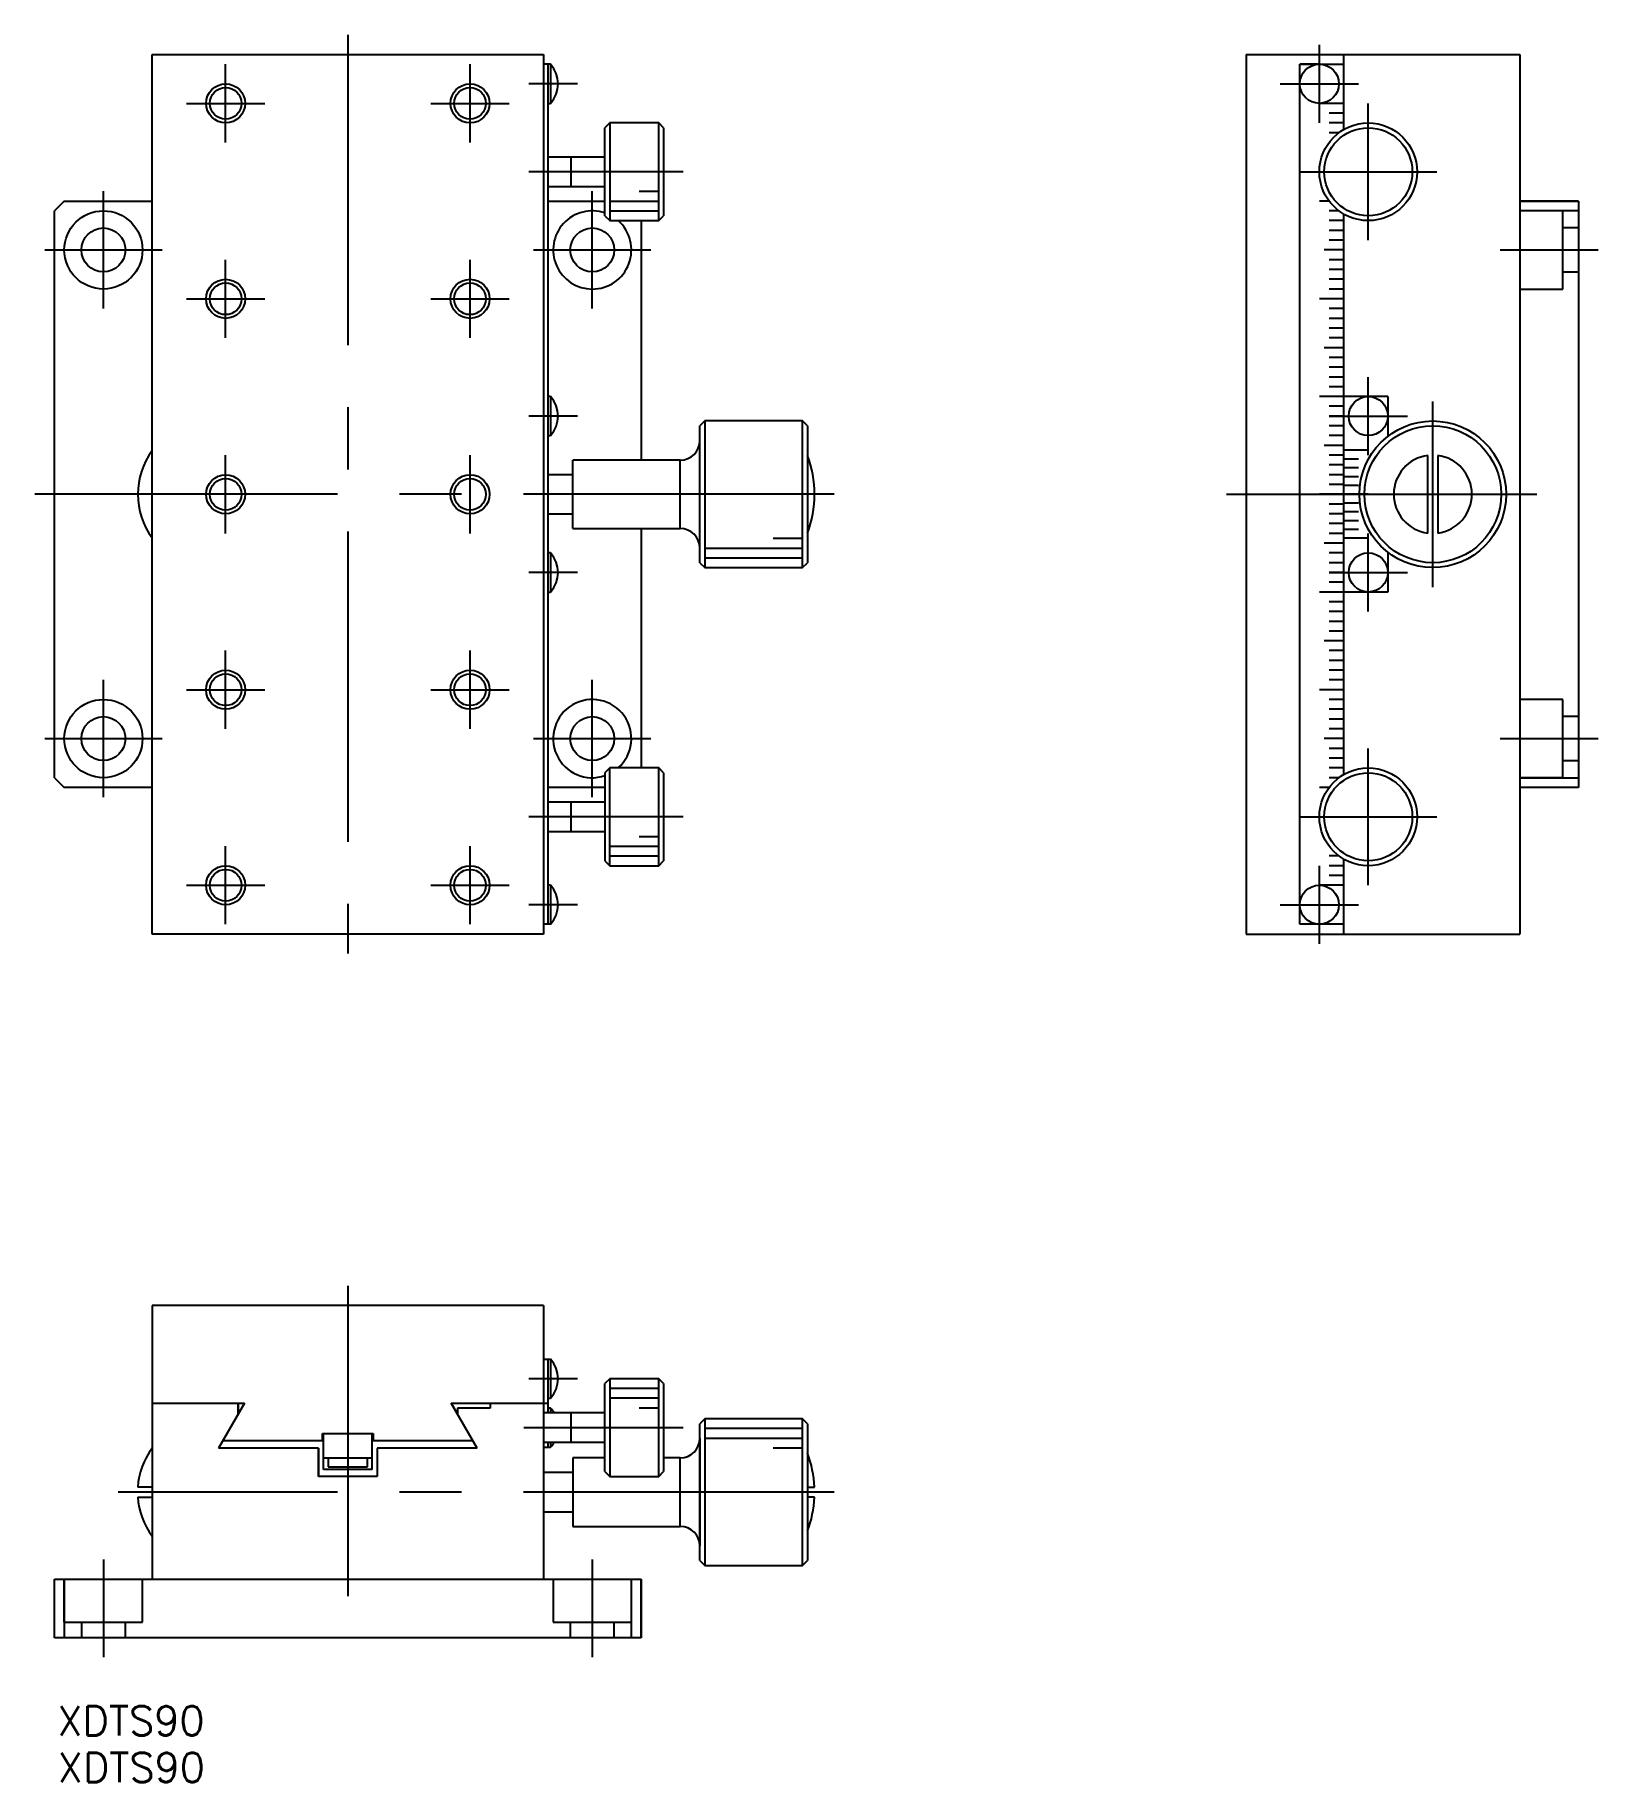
# Model space of a CAD drawing. Extents: x -2 to 158, y -132 to 47.
import ezdxf

# ---------------------------------------------------------------- set-up
doc = ezdxf.new("R2010")
doc.units = 0
doc.linetypes.add('CENTER', pattern=[50.8, 31.75, -6.35, 6.35, -6.35])
doc.linetypes.add('DASHED', pattern=[19.05, 12.7, -6.35])
doc.layers.get('0').update_dxf_attribs({"linetype": 'CONTINUOUS'})
doc.layers.add('CENTER', color=1, linetype='CENTER')
doc.styles.get("Standard").update_dxf_attribs({"font": 'txt.shx', "height": 3, "bigfont": 'bigfont.shx'})

# ---------------------------------------------------------------- blocks, each defined once
blk = doc.blocks.new('*U30')
at = {"color": 7, "linetype": 'CONTINUOUS'}
blk.add_text('XDTS90', height=3, dxfattribs=at).set_placement((0.34, -131.76))
blk = doc.blocks.new('*U31')
at = {"color": 7, "linetype": 'CONTINUOUS'}
blk.add_text('XDTS90', height=3, dxfattribs=at).set_placement((0.3, -126.99))

msp = doc.modelspace()

# ---------------------------------------------------------------- linework, layer by layer
at = {"color": 7, "linetype": 'CONTINUOUS'}
for p, q in [((10, -45), (10, 45)), ((10, 45), (50, 45)), ((50, 45), (50, -45)), ((121.864407, 45), (121.864407, -45)), ((121.864407, 45), (149.864407, 45)), ((131.864407, 37.330127), (131.864407, 45)), ((149.864407, 45), (149.864407, -45)), ((50.736, 44.000076), (50, 44.000076)), ((50.5, -44), (50.5, 44.000076)), ((50.736, 44.000076), (50.736, 39.999924)), ((127.364407, -44), (127.364407, 44)), ((129.346971, 44), (127.364407, 44)), ((127.364407, 44), (131.864407, 44)), ((50.5, 39.999924), (50.736, 39.999924)), ((131.864407, 40), (129.364407, 40)), ((56.8, 38), (56.3, 37.5)), ((61.8, 38), (56.8, 38)), ((56.8, 38), (56.8, 28)), ((61.8, 28), (61.8, 38)), ((62.3, 37.5), (61.8, 38)), ((131.864407, 39), (130.364407, 39)), ((131.864407, 38), (130.364407, 38)), ((56.3, 28.5), (56.3, 37.5)), ((62.3, 37.5), (62.3, 28.5)), ((131.366725, 37), (130.364407, 37)), ((56.3, 34.5), (50.5, 34.5)), ((52.805, 34.5), (52.8, 34.5)), ((52.805, 34.5), (52.805, 31.5)), ((50.5, 31.5), (56.3, 31.5)), ((52.8, 31.5), (52.805, 31.5)), ((59.8, 31), (61.8, 31)), ((1, 30), (0, 29)), ((0, -29), (0, 29)), ((1, 30), (10, 30)), ((50.5, 30), (56.3, 30)), ((56.8, 30), (61.8, 30)), ((56.8, 29), (61.8, 29)), ((130.364407, 30), (129.364407, 30)), ((131.366725, 29), (130.364407, 29)), ((131.864407, -28.669873), (131.864407, 28.669873)), ((155.864407, 30), (149.864407, 30)), ((149.864407, 30), (155.864407, 30)), ((155.864407, 29), (149.864407, 29)), ((155.864407, 30), (155.864407, -30)), ((56.3, 28.5), (56.8, 28)), ((56.8, 28), (61.8, 28)), ((60, 28), (60, 3.5)), ((61.8, 28), (62.3, 28.5)), ((131.864407, 28), (130.364407, 28)), ((131.864407, 27), (130.364407, 27)), ((131.864407, 26), (130.364407, 26)), ((131.864407, 25), (129.864407, 25)), ((131.864407, 24), (130.364407, 24)), ((131.864407, 23), (130.364407, 23)), ((131.864407, 22), (130.364407, 22)), ((131.864407, 20), (129.364407, 20)), ((131.864407, 21), (130.364407, 21)), ((131.864407, 19), (130.364407, 19)), ((131.864407, 18), (130.364407, 18)), ((131.864407, 17), (130.364407, 17)), ((131.864407, 15), (129.864407, 15)), ((131.864407, 16), (130.364407, 16)), ((131.864407, 14), (130.364407, 14)), ((131.864407, 13), (130.364407, 13)), ((131.864407, 12), (130.364407, 12)), ((131.864407, 11), (130.364407, 11)), ((50.736, 10.000076), (50.5, 10.000076)), ((50.736, 10.000076), (50.736, 5.999924)), ((136.364407, 10), (129.364407, 10)), ((131.864407, 9), (130.364407, 9)), ((136.364407, 10), (136.364407, 5.923681)), ((66.5, 7.5), (66, 7)), ((76.5, 7.5), (66.5, 7.5)), ((66.5, 7.5), (66.5, -7.5)), ((76.5, -7.5), (76.5, 7.5)), ((77, 7), (76.5, 7.5)), ((131.864407, 8), (130.364407, 8)), ((50.5, 5.999924), (50.736, 5.999924)), ((66, -7), (66, 7)), ((77, 7), (77, -7)), ((131.864407, 7), (130.364407, 7)), ((131.864407, 6), (130.364407, 6)), ((131.864407, 5), (129.864407, 5)), ((131.864407, 4), (130.364407, 4)), ((134.364407, 4.5), (131.864407, 4.5)), ((133.364407, 3.6), (131.864407, 3.6)), ((140.464407, -3.968627), (140.464407, 3.968627)), ((141.464407, 3.968627), (141.464407, -3.968627)), ((53, 2), (50.5, 2)), ((64, 3.5), (53, 3.5)), ((53, -3.5), (53, 3.5)), ((64, -3.5), (64, 3.5)), ((131.864407, 3), (130.364407, 3)), ((131.864407, 2), (130.364407, 2)), ((133.364407, 2.7), (131.864407, 2.7)), ((133.364407, 1.8), (131.864407, 1.8)), ((134.364407, 0), (129.364407, 0)), ((131.864407, 1), (130.364407, 1)), ((133.364407, 0.9), (131.864407, 0.9)), ((131.864407, -1), (130.364407, -1)), ((133.364407, -0.9), (131.864407, -0.9)), ((50.5, -2), (53, -2)), ((53, -3.5), (64, -3.5)), ((60, -3.5), (60, -28)), ((131.864407, -2), (130.364407, -2)), ((131.864407, -3), (130.364407, -3)), ((133.364407, -1.8), (131.864407, -1.8)), ((133.364407, -2.7), (131.864407, -2.7)), ((73.5, -4.5), (76.5, -4.5)), ((131.864407, -5), (129.864407, -5)), ((131.864407, -4), (130.364407, -4)), ((133.364407, -3.6), (131.864407, -3.6)), ((134.364407, -4.5), (131.864407, -4.5)), ((50.736, -5.999924), (50.5, -5.999924)), ((50.736, -5.999924), (50.736, -10.000076)), ((66, -7), (66.5, -7.5)), ((66.5, -5.5), (76.5, -5.5)), ((66.5, -6.5), (76.5, -6.5)), ((76.5, -7.5), (77, -7)), ((131.864407, -6), (130.364407, -6)), ((131.864407, -7), (130.364407, -7)), ((136.364407, -5.923681), (136.364407, -10)), ((66.5, -7.5), (76.5, -7.5)), ((131.864407, -8), (130.364407, -8)), ((50.5, -10.000076), (50.736, -10.000076)), ((136.364407, -10), (129.364407, -10)), ((131.864407, -9), (130.364407, -9)), ((131.864407, -11), (130.364407, -11)), ((131.864407, -12), (130.364407, -12)), ((131.864407, -13), (130.364407, -13)), ((131.864407, -14), (130.364407, -14)), ((131.864407, -15), (129.864407, -15)), ((131.864407, -16), (130.364407, -16)), ((131.864407, -17), (130.364407, -17)), ((131.864407, -18), (130.364407, -18)), ((131.864407, -19), (130.364407, -19)), ((131.864407, -20), (129.364407, -20)), ((131.864407, -21), (130.364407, -21)), ((131.864407, -22), (130.364407, -22)), ((131.864407, -23), (130.364407, -23)), ((131.864407, -25), (129.864407, -25)), ((131.864407, -24), (130.364407, -24)), ((131.864407, -26), (130.364407, -26)), ((56.8, -28), (56.3, -28.5)), ((56.3, -28.5), (56.3, -37.5)), ((61.8, -28), (56.8, -28)), ((56.8, -38), (56.8, -28)), ((61.8, -38), (61.8, -28)), ((62.3, -28.5), (61.8, -28)), ((62.3, -28.5), (62.3, -37.5)), ((131.864407, -27), (130.364407, -27)), ((131.864407, -28), (130.364407, -28)), ((0, -29), (1, -30)), ((10, -30), (1, -30)), ((56.3, -30), (50.5, -30)), ((130.364407, -30), (129.364407, -30)), ((131.366725, -29), (130.364407, -29)), ((149.864407, -29), (155.864407, -29)), ((155.864407, -30), (149.864407, -30)), ((56.3, -31.5), (50.5, -31.5)), ((52.8, -31.5), (52.8, -34.5)), ((50.5, -34.5), (56.3, -34.5)), ((59.8, -35), (61.8, -35)), ((56.3, -37.5), (56.8, -38)), ((56.8, -36), (61.8, -36)), ((56.8, -37), (61.8, -37)), ((61.8, -38), (62.3, -37.5)), ((131.366725, -37), (130.364407, -37)), ((131.864407, -45), (131.864407, -37.330127)), ((56.8, -38), (61.8, -38)), ((131.864407, -38), (130.364407, -38)), ((131.864407, -39), (130.364407, -39)), ((50.736, -39.999924), (50.5, -39.999924)), ((50.736, -39.999924), (50.736, -44.000076)), ((131.864407, -40), (129.364407, -40)), ((50.736, -44.000076), (50, -44.000076)), ((131.864407, -44), (127.364407, -44)), ((50, -45), (10, -45)), ((121.864407, -45), (149.864407, -45)), ((50, -83), (10, -83)), ((10, -83), (10, -111)), ((50, -83), (50, -111)), ((50, -88.5), (50.736, -88.5)), ((50.5, -94), (50.5, -88.5)), ((50.736, -88.499924), (50.736, -92.500076)), ((56.8, -90.5), (56.3, -91)), ((56.3, -100), (56.3, -91)), ((56.8, -90.5), (56.8, -100.5)), ((61.8, -90.5), (56.8, -90.5)), ((61.8, -100.5), (61.8, -90.5)), ((62.3, -91), (61.8, -90.5)), ((62.3, -91), (62.3, -100)), ((62.3, -91), (62.3, -100)), ((50.5, -92.500076), (50.736, -92.500076)), ((61.8, -91.5), (56.8, -91.5)), ((61.8, -92.5), (56.8, -92.5)), ((10, -93), (19.444486, -93)), ((19.444486, -93), (16.788676, -97.6)), ((18.8, -93), (18.8, -94.116283)), ((18.8, -94.116283), (18.8, -93)), ((40.555513, -93), (50.5, -93)), ((40.555513, -93), (41.2, -94.116283)), ((43.211325, -97.6), (40.555513, -93)), ((44.561, -93.5), (41.2, -93.5)), ((41.2, -93.5), (41.2, -94.116283)), ((44.561, -93), (44.561, -93.5)), ((56.3, -94), (50, -94)), ((50.736, -93.499924), (50.5, -93.499924)), ((50.736, -93.499924), (50.736, -94)), ((52.8, -94), (52.805, -97)), ((61.8, -93.5), (59.8, -93.5)), ((66.5, -94.6), (66, -95.1)), ((66.5, -94.6), (66.5, -109.6)), ((76.5, -94.6), (66.5, -94.6)), ((76.5, -109.6), (76.5, -94.6)), ((77, -95.1), (76.5, -94.6)), ((27.4, -96.1), (32.6, -96.1)), ((27.4, -96.1), (27.4, -96.8)), ((27.4, -96.8), (27.4, -96.1)), ((27.5, -99.8), (27.5, -96.1)), ((32.5, -99.8), (32.5, -96.1)), ((32.6, -96.1), (32.6, -96.8)), ((66, -109.1), (66, -95.1)), ((76.5, -95.6), (66.5, -95.6)), ((77, -95.1), (77, -109.1)), ((27, -97.6), (16.788675, -97.6)), ((17.250555, -96.8), (27.4, -96.8)), ((27, -97.6), (27, -100.5)), ((27, -100.5), (27, -97.6)), ((32.6, -96.8), (42.749444, -96.8)), ((43.211325, -97.6), (33, -97.6)), ((33, -97.6), (33, -100.5)), ((50, -97), (56.3, -97)), ((50, -97.5), (50.736, -97.5)), ((50.5, -97.5), (50.5, -97)), ((50.736, -97), (50.736, -97.500076)), ((52.795, -97), (52.8, -97)), ((52.8, -97), (52.805, -97)), ((66, -96.6), (66, -107.6)), ((76.5, -96.6), (66.5, -96.6)), ((76.5, -97.6), (73.5, -97.6)), ((27.5, -98.6), (32.5, -98.6)), ((32.5, -99.8), (27.5, -99.8)), ((28, -98.6), (28, -99.5)), ((28, -99.5), (32, -99.5)), ((32, -99.5), (32, -98.6)), ((53, -100.1), (50, -100.1)), ((56.3, -98.6), (53, -98.6)), ((53, -98.6), (53, -105.6)), ((56.3, -100), (56.8, -100.5)), ((61.8, -100.5), (62.3, -100)), ((64, -98.6), (62.3, -98.6)), ((64, -105.6), (64, -98.6)), ((10, -101.6), (8.516685, -101.6)), ((33, -100.5), (27, -100.5)), ((56.8, -100.5), (61.8, -100.5)), ((77, -101.6), (77.728814, -101.6)), ((8.516685, -102.6), (10, -102.6)), ((77.728814, -102.6), (77, -102.6)), ((50, -104.1), (53, -104.1)), ((53, -105.6), (64, -105.6)), ((66, -109.1), (66.5, -109.6)), ((66.5, -109.6), (76.5, -109.6)), ((76.5, -109.6), (77, -109.1)), ((0, -117), (0, -111)), ((0, -111), (60, -111)), ((1, -111), (1, -117)), ((59, -117), (59, -111)), ((60, -117), (60, -111)), ((60, -111), (60, -117)), ((60, -117), (0, -117))]:
    msp.add_line(p, q, dxfattribs=at)
at = {"color": 3, "linetype": 'DASHED'}
for p, q in [((154.264407, 29), (149.864407, 29)), ((154.264407, 21), (154.264407, 29)), ((155.864407, 27.25), (154.264407, 27.25)), ((154.264407, 22.75), (155.864407, 22.75)), ((149.864407, 21), (154.264407, 21)), ((154.264407, -21), (149.864407, -21)), ((154.264407, -29), (154.264407, -21)), ((155.864407, -22.75), (154.264407, -22.75)), ((154.264407, -27.25), (155.864407, -27.25)), ((154.264407, -29), (149.864407, -29)), ((1, -115.4), (1, -111)), ((9, -115.4), (9, -111)), ((51, -111), (51, -115.4)), ((59, -115.4), (59, -111)), ((1, -115.4), (9, -115.4)), ((2.75, -115.4), (2.75, -117)), ((7.25, -117), (7.25, -115.4)), ((51, -115.4), (59, -115.4)), ((52.75, -115.4), (52.75, -117)), ((57.25, -117), (57.25, -115.4))]:
    msp.add_line(p, q, dxfattribs=at)
at = {"color": 7, "linetype": 'CONTINUOUS'}
for centre, radius in [((129.364407, 42), 2.000076), ((17.5, 40), 1.621), ((42.5, 40), 1.621), ((134.364407, 33), 5), ((134.364407, 33), 4.5), ((5, 25), 4), ((5, 25), 2.25), ((55, 25), 2.25), ((17.5, 20), 1.621), ((42.5, 20), 1.621), ((134.364407, 8), 2.000076), ((140.964407, 0), 7.5), ((140.964407, 0), 7), ((17.5, 0), 1.621), ((42.5, 0), 1.621), ((134.364407, -8), 2.000076), ((17.5, -20), 1.621), ((42.5, -20), 1.621), ((5, -25), 4), ((5, -25), 2.25), ((55, -25), 2.25), ((134.364407, -33), 5), ((134.364407, -33), 4.5), ((17.5, -40), 1.621), ((42.5, -40), 1.621), ((129.364407, -42), 2.000076)]:
    msp.add_circle(centre, radius, dxfattribs=at)
at = {"color": 3, "linetype": 'CONTINUOUS'}
for centre in [(17.5, 40), (42.5, 40), (17.5, 20), (42.5, 20), (17.5, 0), (42.5, 0), (17.5, -20), (42.5, -20), (17.5, -40), (42.5, -40)]:
    msp.add_circle(centre, 2, dxfattribs=at)
at = {"color": 7, "linetype": 'CONTINUOUS'}
for centre, radius, start, end in [((48.5, 42), 3, 318.18773773, 41.812262), ((55, 25), 4, 71.034425, 270), ((55, 25), 4, 270, 48.590378), ((48.5, 8), 3, 318.18773769, 41.812262), ((64, 5.5), 2, 270, 0), ((16, 0), 7.483315, 143.300775, 216.699225), ((66.559189, 0), 11.169625, 339.187844, 20.812156), ((140.964407, 0), 4, 97.180756, 262.819244), ((140.964407, 0), 4, 277.180756, 82.819244), ((64, -5.5), 2, 0, 90), ((48.5, -8), 3, 318.18773769, 41.812262), ((55, -25), 4, 311.40962211, 288.96557499), ((48.5, -42), 3, 318.187738, 41.812262), ((48.5, -90.5), 3, 318.187738, 41.812262), ((48.5, -95.5), 3, 30, 41.812262), ((16, -102.1), 7.5, 143.130102, 176.177446), ((48.5, -95.5), 3, 318.187738, 330), ((64, -96.6), 2, 270, 0), ((66.559189, -102.1), 11.180811, 2.563092, 20.962436), ((16, -102.1), 7.5, 183.822554, 216.869898), ((66.559189, -102.1), 11.180811, 339.037564, 357.436908), ((64, -107.6), 2, 0, 90)]:
    msp.add_arc(centre, radius, start, end, dxfattribs=at)
at = {"layer": 'CENTER', "color": 1, "linetype": 'CENTER'}
for p, q in [((30, 47), (30, -47)), ((129.364407, 38), (129.364407, 46)), ((17.5, 36), (17.5, 44)), ((42.5, 36), (42.5, 44)), ((53.5, 42), (48.5, 42)), ((125.364407, 42), (133.364407, 42)), ((13.5, 40), (21.5, 40)), ((38.5, 40), (46.5, 40)), ((134.364407, 26), (134.364407, 40)), ((64.3, 33), (48.5, 33)), ((127.364407, 33), (141.364407, 33)), ((5, 19), (5, 31)), ((55, 19), (55, 31)), ((-1, 25), (11, 25)), ((17.5, 16), (17.5, 24)), ((42.5, 16), (42.5, 24)), ((49, 25), (61, 25)), ((147.864407, 25), (157.864407, 25)), ((13.5, 20), (21.5, 20)), ((38.5, 20), (46.5, 20)), ((134.364407, 4), (134.364407, 12)), ((140.964407, -9.5), (140.964407, 9.5)), ((53.5, 8), (48.5, 8)), ((130.364407, 8), (138.364407, 8)), ((17.5, -4), (17.5, 4)), ((42.5, -4), (42.5, 4)), ((79.728814, 0), (-2, 0)), ((119.864407, 0), (157.864407, 0)), ((134.364407, -12), (134.364407, -4)), ((53.5, -8), (48.5, -8)), ((130.364407, -8), (138.364407, -8)), ((17.5, -24), (17.5, -16)), ((42.5, -24), (42.5, -16)), ((5, -31), (5, -19)), ((55, -31), (55, -19)), ((13.5, -20), (21.5, -20)), ((38.5, -20), (46.5, -20)), ((-1, -25), (11, -25)), ((49, -25), (61, -25)), ((147.864407, -25), (157.864407, -25)), ((134.364407, -40), (134.364407, -26)), ((64.3, -33), (48.5, -33)), ((127.364407, -33), (141.364407, -33)), ((17.5, -44), (17.5, -36)), ((42.5, -44), (42.5, -36)), ((129.364407, -46), (129.364407, -38)), ((13.5, -40), (21.5, -40)), ((38.5, -40), (46.5, -40)), ((53.5, -42), (48.5, -42)), ((125.364407, -42), (133.364407, -42)), ((30, -81), (30, -119)), ((53.5, -90.5), (48.5, -90.5)), ((48, -95.5), (64.3, -95.5)), ((79.728814, -102.1), (6.516685, -102.1)), ((5, -109), (5, -119)), ((55, -109), (55, -119))]:
    msp.add_line(p, q, dxfattribs=at)

# ---------------------------------------------------------------- block references
at = {"color": 7, "linetype": 'CONTINUOUS'}
for name in ['*U31', '*U30']:
    msp.add_blockref(name, (0, 0), dxfattribs=at)

doc.saveas('drawing.dxf')
